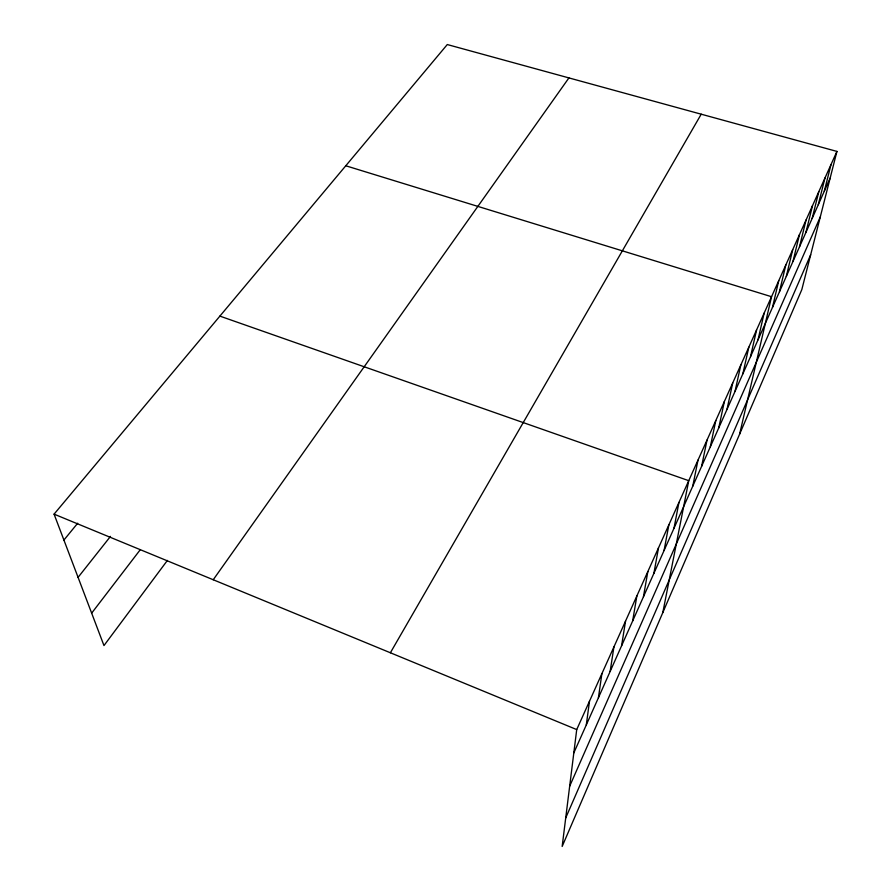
<?xml version="1.0" encoding="UTF-8"?>
<svg xmlns="http://www.w3.org/2000/svg" width="891" height="891" viewBox="0 0 891 891"><rect width="100%" height="100%" fill="white"/><g stroke="black" fill="none" stroke-linecap="round" stroke-linejoin="round"><path stroke-width="1.34" d="M836.927 151.414L576.722 729.584L562.165 846.45L801.822 289.597L836.927 151.414L447.282 44.55L54.073 514.14L103.969 645.574L167.408 560.406M586.3 724.918L589.497 701.195M598.418 697.753L601.882 673.674M610.168 671.391L613.899 646.989M621.584 645.797L625.549 621.105M632.666 620.938L636.853 595.979M643.436 596.792L647.835 571.577M653.905 573.314L658.494 547.876M664.085 550.471L668.863 524.855M673.997 528.263L678.942 502.457M662.793 612.652L688.743 480.683L219.888 316.116M692.753 486.208L697.998 460.112M701.629 466.294L707.02 440.076M710.294 446.87L715.807 420.552M718.736 427.936L724.372 401.518M726.978 409.459L732.725 382.963M735.019 391.427L740.867 364.853M742.86 373.819L748.819 347.2M750.534 356.634L756.57 329.971M758.018 339.85L764.144 313.142M739.608 434.14L771.539 296.714L345.775 165.771M772.475 307.417L778.756 280.665M779.458 291.758L785.817 264.983M786.296 276.433L792.712 249.658M792.979 261.453L799.461 234.678M799.505 246.796L806.054 220.032M805.898 232.451L812.492 205.71M812.158 218.418L818.807 191.688M818.283 204.685L824.977 177.977M824.286 191.231L831.013 164.557M565.718 817.938L810.665 254.77M569.661 786.241L820.288 216.903M573.815 752.917L830.167 178.055M390.381 652.769L701.217 114.193M213.227 579.751L568.926 77.907M91.65 613.153L139.954 550.126M78.074 577.368L110.495 536.382M63.907 540.069L77.695 523.217M54.073 514.14L576.722 729.584"/></g></svg>
